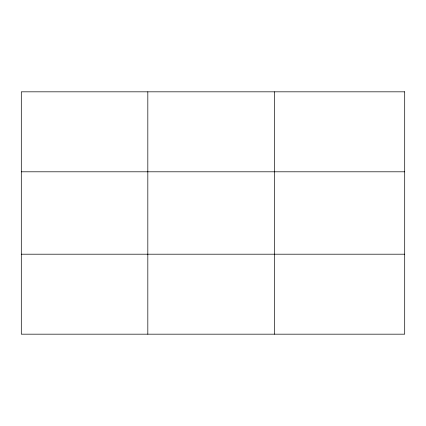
<?xml version="1.0" encoding="UTF-8"?>
<svg xmlns="http://www.w3.org/2000/svg" width="426" height="426" viewBox="0 0 426 426"><rect width="100%" height="100%" fill="white"/><g stroke="black" fill="none" stroke-linecap="round" stroke-linejoin="round"><path stroke-width="0.64" d="M147.822 91.824L147.822 334.176M274.344 91.824L274.344 334.176M21.3 171.8L404.7 171.8M21.3 254.2L404.7 254.2M404.7 91.824L404.7 334.176L21.3 334.176L21.3 91.824L404.7 91.824"/></g></svg>
